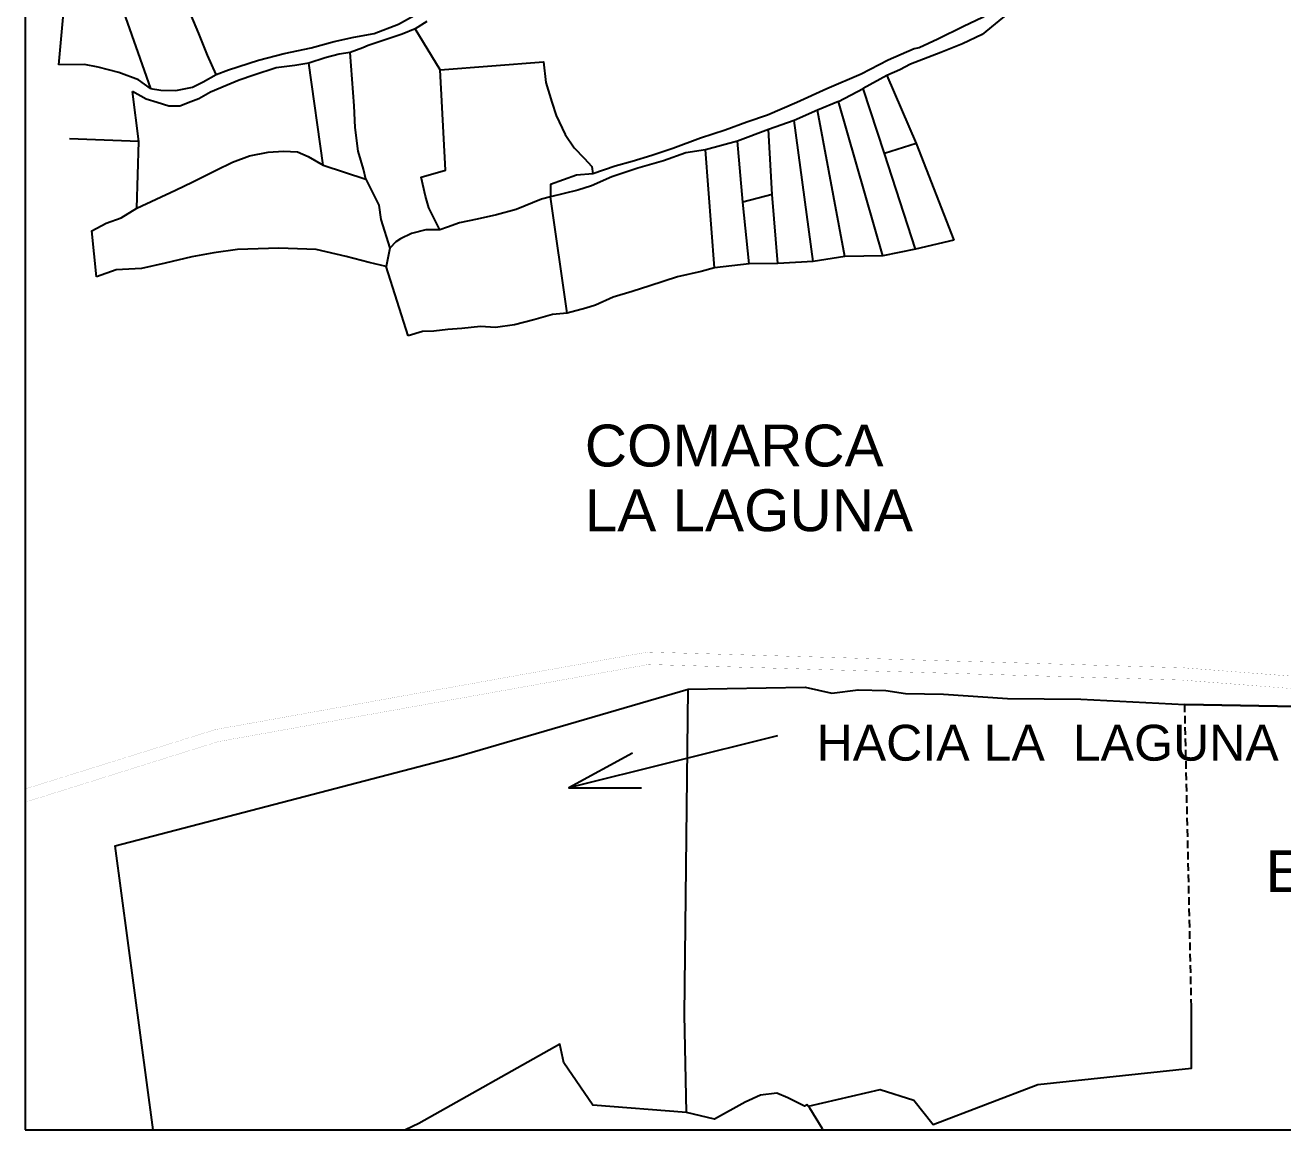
# Model space of a CAD drawing. Header units: millimetres. Extents: x 603916 to 1211550, y 1309898 to 2622648.
# Drawn here: x 605083.7 to 605125.35, y 1311211.75 to 1311248.32 of the extents above; entities that cross this region are included whole.
import ezdxf

# ---------------------------------------------------------------- set-up
doc = ezdxf.new("R2010")
doc.units = ezdxf.units.MM
doc.linetypes.add('HIDDEN', pattern=[0.375, 0.25, -0.125])
for name, color, linetype in [('2', 1, 'Continuous'), ('3', 7, 'Continuous'), ('CVL_CUADCON_TX', 2, 'Continuous')]:
    doc.layers.add(name, color=color, linetype=linetype)
doc.layers.add('Nivel 30', color=7, linetype='Continuous', lineweight=0)
doc.styles.add('CAJETIN 2', font='arial.ttf', dxfattribs={"height": 0.25})

msp = doc.modelspace()

# ---------------------------------------------------------------- linework, layer by layer
for p, q in [((605083.704, 1311288.678), (605083.704, 1311211.747)), ((605083.704, 1311211.747), (605190.069, 1311211.747))]:
    msp.add_line(p, q)
msp.add_lwpolyline([(605083.704, 1311211.747), (605190.069, 1311211.747), (605190.069, 1311276.852), (605083.704, 1311276.852)], close=True)
at = {"layer": '2', "color": 1, "linetype": 'Continuous'}
for p, q in [((605097.439, 1311246.834), (605096.622, 1311248.19)), ((605093.568, 1311243.677), (605093.1, 1311247.054)), ((605112.239, 1311246.651), (605111.448, 1311246.214)), ((605112.239, 1311246.651), (605113.203, 1311244.4)), ((605087.465, 1311244.467), (605087.258, 1311246.125)), ((605110.633, 1311245.785), (605111.448, 1311246.214)), ((605112.16, 1311244.072), (605111.448, 1311246.214)), ((605109.935, 1311245.506), (605109.167, 1311245.163)), ((605110.633, 1311245.785), (605109.935, 1311245.506)), ((605110.844, 1311240.654), (605109.935, 1311245.506)), ((605112.101, 1311240.676), (605110.633, 1311245.785)), ((605109.167, 1311245.163), (605108.32, 1311244.86)), ((605109.792, 1311240.49), (605109.167, 1311245.163)), ((605108.32, 1311244.86), (605107.293, 1311244.477)), ((605108.443, 1311242.715), (605108.32, 1311244.86)), ((605087.465, 1311244.467), (605085.169, 1311244.557)), ((605087.399, 1311242.258), (605087.465, 1311244.467)), ((605107.293, 1311244.477), (605106.226, 1311244.188)), ((605107.47, 1311242.458), (605107.293, 1311244.477)), ((605113.203, 1311244.4), (605112.16, 1311244.072)), ((605113.203, 1311244.4), (605114.448, 1311241.2)), ((605106.524, 1311240.283), (605106.226, 1311244.188)), ((605113.184, 1311240.895), (605112.16, 1311244.072)), ((605093.568, 1311243.677), (605094.985, 1311243.221)), ((605101.652, 1311238.778), (605101.095, 1311242.634)), ((605108.443, 1311242.715), (605107.47, 1311242.458)), ((605108.629, 1311240.421), (605108.443, 1311242.715)), ((605107.678, 1311240.416), (605107.47, 1311242.458)), ((605095.777, 1311240.93), (605095.655, 1311240.324)), ((605113.184, 1311240.895), (605112.101, 1311240.676)), ((605114.448, 1311241.2), (605113.184, 1311240.895)), ((605109.792, 1311240.49), (605108.629, 1311240.421)), ((605110.844, 1311240.654), (605109.792, 1311240.49)), ((605112.101, 1311240.676), (605110.844, 1311240.654)), ((605096.383, 1311238.026), (605095.655, 1311240.324)), ((605107.678, 1311240.416), (605106.524, 1311240.283)), ((605108.629, 1311240.421), (605107.678, 1311240.416)), ((605105.54, 1311215.559), (605105.66, 1311226.34)), ((605105.602, 1311212.32), (605105.54, 1311215.559))]:
    msp.add_line(p, q, dxfattribs=at)
for points in [[(605090.022, 1311246.683), (605089.743, 1311247.326), (605089.448, 1311248.039), (605089.097, 1311248.878), (605088.809, 1311249.686), (605088.481, 1311250.737), (605088.24, 1311251.608), (605088.102, 1311252.323), (605087.964, 1311253.077), (605087.93, 1311253.572), (605087.722, 1311254.136)], [(605090.022, 1311246.683), (605090.437, 1311246.842), (605091.425, 1311247.162), (605092.281, 1311247.379), (605093.176, 1311247.565), (605093.929, 1311247.773), (605094.588, 1311247.919), (605095.255, 1311248.04), (605096.063, 1311248.351), (605096.886, 1311248.796), (605097.614, 1311249.264), (605098.224, 1311249.668), (605098.875, 1311249.939), (605099.368, 1311250.217), (605099.94, 1311250.519), (605100.418, 1311250.765)], [(605126.082, 1311250.116), (605124.352, 1311250.279), (605123.148, 1311250.406), (605122.252, 1311250.511), (605121.584, 1311250.578), (605120.664, 1311250.62), (605119.675, 1311250.386), (605118.513, 1311250.128), (605117.518, 1311249.675), (605116.477, 1311248.891), (605115.945, 1311248.456), (605115.39, 1311248.004), (605114.74, 1311247.694), (605114.026, 1311247.415), (605113.454, 1311247.192), (605113.015, 1311247.024), (605112.67, 1311246.842), (605112.239, 1311246.651)], [(605117.938, 1311250.44), (605116.858, 1311249.695), (605116.545, 1311249.465), (605116.114, 1311249.125), (605115.403, 1311248.57), (605114.776, 1311248.268), (605113.929, 1311247.847), (605113.302, 1311247.56), (605113.145, 1311247.536), (605112.283, 1311247.162), (605111.39, 1311246.693), (605110.253, 1311246.207), (605109.258, 1311245.761), (605108.278, 1311245.331), (605107.596, 1311245.1), (605106.882, 1311244.844), (605106.066, 1311244.572), (605105.149, 1311244.237), (605104.458, 1311244.005), (605103.799, 1311243.805), (605103.235, 1311243.652), (605102.505, 1311243.397)], [(605084.817, 1311247.007), (605085.046, 1311249.563), (605086.6, 1311249.776), (605087.855, 1311246.214)], [(605096.998, 1311248.435), (605096.622, 1311248.19)], [(605096.622, 1311248.19), (605096.191, 1311248.014), (605095.595, 1311247.814), (605095.061, 1311247.646), (605094.881, 1311247.567), (605094.465, 1311247.407)], [(605094.465, 1311247.407), (605094.104, 1311247.358), (605093.633, 1311247.237), (605093.1, 1311247.054)], [(605094.985, 1311243.221), (605094.905, 1311243.55), (605094.728, 1311244.147), (605094.629, 1311244.924), (605094.602, 1311245.647), (605094.465, 1311247.407)], [(605087.855, 1311246.214), (605087.453, 1311246.511), (605086.807, 1311246.751), (605086.122, 1311246.92), (605085.666, 1311247.012), (605084.817, 1311247.007)], [(605093.1, 1311247.054), (605092.629, 1311246.98), (605092.016, 1311246.898), (605091.271, 1311246.658), (605090.793, 1311246.498), (605090.393, 1311246.331), (605089.844, 1311246.1), (605089.453, 1311245.878), (605089.186, 1311245.782), (605088.825, 1311245.638), (605088.456, 1311245.636), (605088.07, 1311245.752), (605087.708, 1311245.868), (605087.258, 1311246.125)], [(605097.431, 1311241.545), (605097.066, 1311242.266), (605096.961, 1311242.65), (605096.816, 1311243.286), (605097.624, 1311243.519), (605097.439, 1311246.834)], [(605097.439, 1311246.834), (605100.864, 1311247.097), (605100.939, 1311246.422), (605101.139, 1311245.763), (605101.291, 1311245.323), (605101.586, 1311244.696), (605101.887, 1311244.25), (605102.211, 1311243.914), (605102.472, 1311243.64), (605102.505, 1311243.397)], [(605087.855, 1311246.214), (605088.193, 1311246.161), (605088.689, 1311246.148), (605089.238, 1311246.262), (605089.599, 1311246.437), (605090.022, 1311246.683)], [(605087.399, 1311242.258), (605088.685, 1311242.855), (605089.257, 1311243.126), (605090.032, 1311243.515), (605090.573, 1311243.778), (605091.13, 1311243.985), (605091.75, 1311244.114), (605092.261, 1311244.141), (605092.717, 1311244.12), (605093.071, 1311243.972), (605093.568, 1311243.677)], [(605106.226, 1311244.188), (605105.582, 1311244.09), (605104.845, 1311243.827), (605103.989, 1311243.586), (605103.127, 1311243.298), (605102.453, 1311242.996), (605101.998, 1311242.852), (605101.095, 1311242.634)], [(605102.505, 1311243.397), (605101.955, 1311243.354), (605101.093, 1311243.043), (605101.095, 1311242.634)], [(605094.985, 1311243.221), (605095.415, 1311242.359), (605095.48, 1311241.88), (605095.777, 1311240.93)], [(605101.095, 1311242.634), (605100.797, 1311242.554), (605099.966, 1311242.211), (605099.307, 1311242.035), (605098.671, 1311241.898), (605098.082, 1311241.776), (605097.69, 1311241.633), (605097.431, 1311241.545)], [(605086.069, 1311239.98), (605085.91, 1311241.503), (605086.38, 1311241.758), (605086.882, 1311241.941), (605087.399, 1311242.258)], [(605097.431, 1311241.545), (605096.968, 1311241.542), (605096.497, 1311241.422), (605096.136, 1311241.247), (605095.972, 1311241.144), (605095.777, 1311240.93)], [(605095.655, 1311240.324), (605095.088, 1311240.455), (605094.332, 1311240.655), (605093.333, 1311240.893), (605092.099, 1311240.933), (605090.739, 1311240.894), (605089.954, 1311240.78), (605089.224, 1311240.65), (605088.337, 1311240.432), (605087.552, 1311240.255), (605086.712, 1311240.211), (605086.069, 1311239.98)], [(605106.524, 1311240.283), (605106.092, 1311240.163), (605105.307, 1311239.986), (605104.39, 1311239.682), (605103.801, 1311239.498), (605103.174, 1311239.306), (605102.586, 1311239.051), (605102.272, 1311238.947), (605101.652, 1311238.778)], [(605101.652, 1311238.778), (605101.165, 1311238.736), (605100.545, 1311238.56), (605099.91, 1311238.399), (605099.274, 1311238.309), (605098.779, 1311238.338), (605098.158, 1311238.279), (605097.695, 1311238.237), (605097.231, 1311238.187), (605096.862, 1311238.178), (605096.383, 1311238.026)], [(605087.944, 1311211.747), (605086.682, 1311221.146), (605097.976, 1311224.097), (605105.66, 1311226.34)], [(605105.66, 1311226.34), (605109.533, 1311226.396), (605110.415, 1311226.198), (605111.286, 1311226.313), (605112.198, 1311226.296), (605112.858, 1311226.19), (605114.108, 1311226.174), (605116.23, 1311226.023), (605118.658, 1311226.007), (605122.101, 1311225.825)], [(605109.639, 1311212.527), (605112.016, 1311213.085), (605113.134, 1311212.731), (605113.768, 1311211.925), (605117.24, 1311213.252), (605122.32, 1311213.788), (605122.321, 1311215.825)], [(605105.602, 1311212.32), (605102.496, 1311212.56), (605101.544, 1311213.961), (605101.406, 1311214.581), (605096.734, 1311211.957), (605096.301, 1311211.747)], [(605109.591, 1311212.59), (605109.505, 1311212.526), (605108.961, 1311212.806), (605108.591, 1311212.961), (605108.049, 1311212.894), (605107.54, 1311212.663), (605106.523, 1311212.098), (605105.602, 1311212.32)], [(605110.118, 1311211.747), (605110.1, 1311211.775), (605109.687, 1311212.465), (605109.591, 1311212.59)]]:
    msp.add_lwpolyline(points, dxfattribs=at)
at = {"layer": '3', "color": 30, "linetype": 'HIDDEN'}
msp.add_line((605122.321, 1311215.825), (605122.101, 1311225.825), dxfattribs=at)
at = {"layer": 'CVL_CUADCON_TX'}
for points in [[(605108.614, 1311224.792), (605101.706, 1311223.073)], [(605103.809, 1311224.219), (605101.706, 1311223.073), (605104.111, 1311223.073)]]:
    msp.add_lwpolyline(points, dxfattribs=at)
at = {"layer": 'Nivel 30', "color": 1, "linetype": 'Continuous', "lineweight": 30, "const_width": 0.00309, "flags": 128}
for points in [[(605083.704, 1311223.032), (605090.004, 1311224.998), (605104.318, 1311227.563), (605122.026, 1311227.045), (605126.132, 1311226.728), (605131.684, 1311226.315), (605139.163, 1311226.463), (605146.792, 1311225.113), (605152.159, 1311224.47), (605159.821, 1311224.52), (605164.18, 1311222.39), (605167.835, 1311221.485), (605178.259, 1311221.095), (605179.353, 1311221.805)], [(605083.704, 1311222.595), (605090.101, 1311224.6), (605104.349, 1311227.152), (605122.005, 1311226.636), (605126.101, 1311226.32), (605131.672, 1311225.905), (605139.131, 1311226.053), (605146.732, 1311224.708), (605152.136, 1311224.06), (605159.727, 1311224.11), (605164.039, 1311222.003), (605167.778, 1311221.077), (605178.373, 1311220.681), (605179.576, 1311221.462)]]:
    msp.add_lwpolyline(points, dxfattribs=at)
at = {"layer": 'Nivel 30', "color": 1, "linetype": 'Continuous', "lineweight": 30}
msp.add_lwpolyline([(605122.101, 1311225.825), (605130.077, 1311225.687), (605133.104, 1311225.502), (605136.211, 1311226.026), (605136.894, 1311226.148), (605137.632, 1311226.192), (605138.207, 1311226.007), (605138.933, 1311225.571), (605139.876, 1311225.546), (605144.286, 1311225.229), (605146.312, 1311224.377), (605152.136, 1311224.06), (605154.092, 1311224.144), (605155.545, 1311224.295), (605157.123, 1311224.383), (605158.411, 1311224.486), (605159.534, 1311224.572), (605160.602, 1311224.626), (605160.847, 1311224.631)], dxfattribs=at)

# ---------------------------------------------------------------- texts
at = {"layer": 'CVL_CUADCON_TX', "style": 'CAJETIN 2'}
for s, height, p in [('COMARCA ', 1.3857, (605102.234, 1311233.707)), ('LA LAGUNA', 1.3857, (605102.234, 1311231.565)), ('HACIA LA  LAGUNA DE APOYO', 1.18772, (605109.908, 1311223.968)), ('EL SITIO', 1.3857, (605124.779, 1311219.616))]:
    msp.add_text(s, height=height, dxfattribs=at).set_placement(p)

doc.saveas('drawing.dxf')
